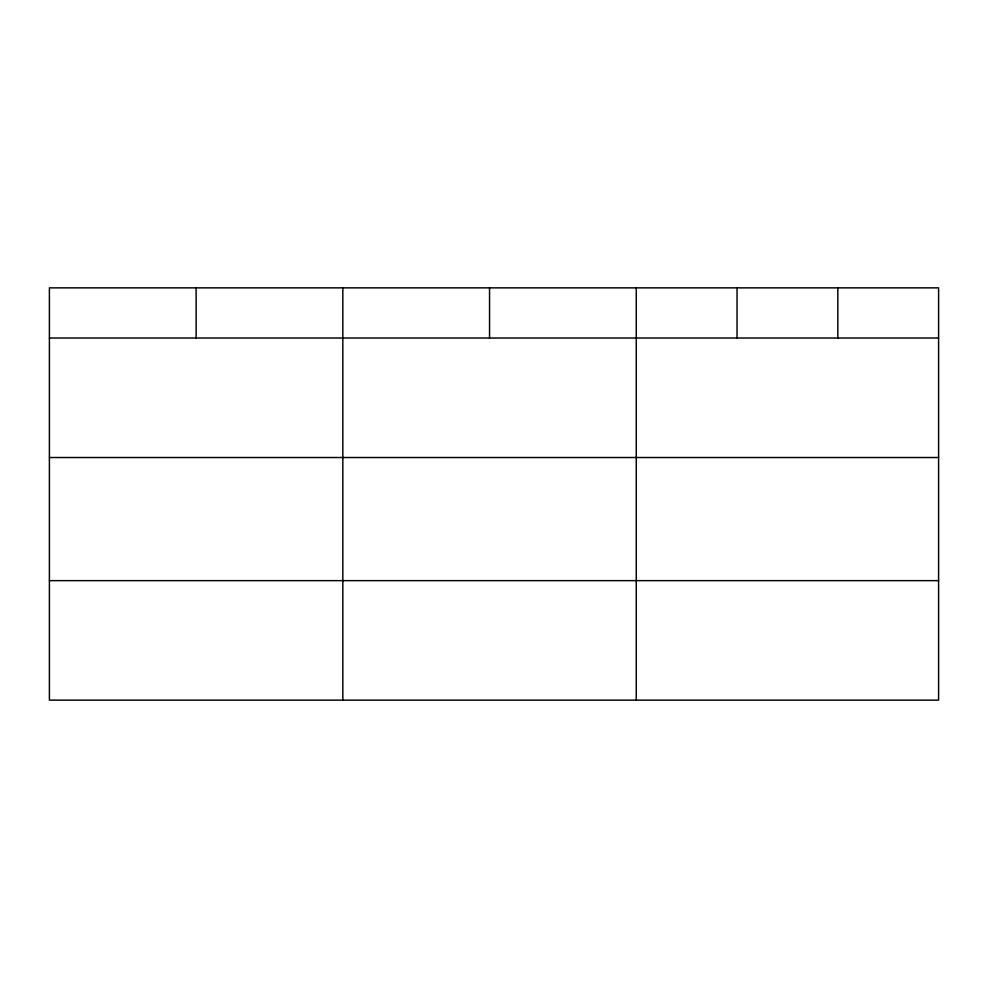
<?xml version="1.0" encoding="UTF-8"?>
<svg xmlns="http://www.w3.org/2000/svg" width="988" height="988" viewBox="0 0 988 988"><rect width="100%" height="100%" fill="white"/><g stroke="black" fill="none" stroke-linecap="round" stroke-linejoin="round"><path stroke-width="1.48" d="M938.6 457.518L938.6 287.866L49.4 287.866L49.4 700.134L938.6 700.134L938.6 457.518L49.4 457.518M49.4 338.019L938.6 338.019M49.4 580.635L938.6 580.635M837.824 287.866L837.824 338.019M737.048 287.866L737.048 338.019M636.272 287.866L636.272 700.134M489.554 287.866L489.554 338.019M342.836 287.866L342.836 700.134M196.118 287.866L196.118 338.019"/></g></svg>
